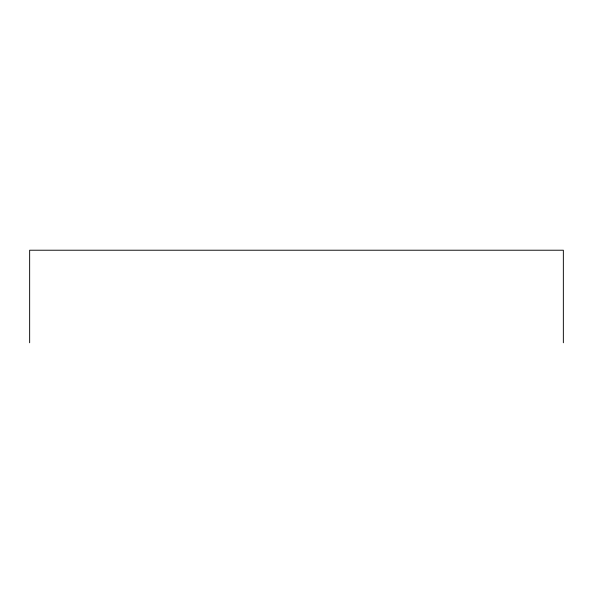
<?xml version="1.0" encoding="UTF-8"?>
<svg xmlns="http://www.w3.org/2000/svg" width="593" height="593" viewBox="0 0 593 593"><rect width="100%" height="100%" fill="white"/><g stroke="black" fill="none" stroke-linecap="round" stroke-linejoin="round"><path stroke-width="0.89" d="M563.35 342.776L563.35 250.224L29.65 250.224L29.65 342.776"/></g></svg>
